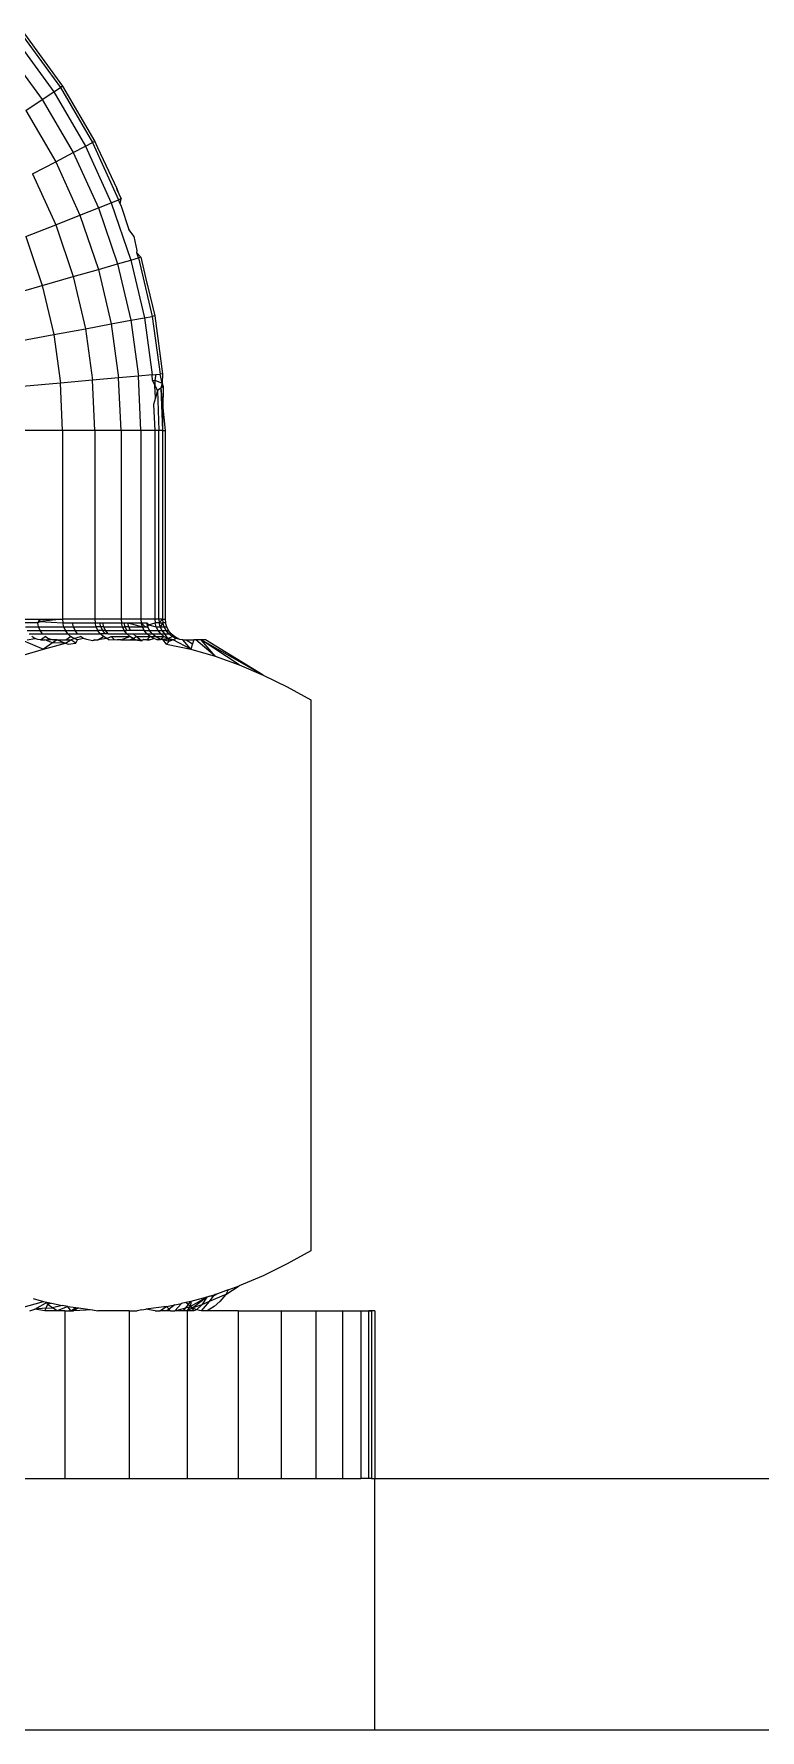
# Model space of a CAD drawing. Header units: millimetres. Extents: x 243 to 2849, y 203 to 3454.
# Drawn here: x 1666.93 to 1675.59, y 1575.16 to 1595.38 of the extents above; entities that cross this region are included whole.
import ezdxf

# ---------------------------------------------------------------- set-up
doc = ezdxf.new("R2010")
doc.units = ezdxf.units.MM

msp = doc.modelspace()

# ---------------------------------------------------------------- linework, layer by layer
for p, q in [((1666.797, 1595.364), (1667.25, 1594.744)), ((1666.821, 1595.383), (1667.276, 1594.76)), ((1666.596, 1595.201), (1667.033, 1594.602)), ((1666.724, 1595.305), (1667.171, 1594.692)), ((1667.171, 1594.692), (1667.25, 1594.744)), ((1667.276, 1594.76), (1667.25, 1594.744)), ((1667.25, 1594.744), (1667.633, 1594.087)), ((1667.276, 1594.76), (1667.66, 1594.101)), ((1666.835, 1594.472), (1667.033, 1594.602)), ((1667.033, 1594.602), (1667.171, 1594.692)), ((1667.033, 1594.602), (1667.403, 1593.968)), ((1667.171, 1594.692), (1667.549, 1594.043)), ((1666.835, 1594.472), (1667.193, 1593.859)), ((1667.193, 1593.859), (1667.403, 1593.968)), ((1667.403, 1593.968), (1667.549, 1594.043)), ((1667.403, 1593.968), (1667.702, 1593.31)), ((1667.549, 1594.043), (1667.633, 1594.087)), ((1667.549, 1594.043), (1667.855, 1593.371)), ((1667.66, 1594.101), (1667.633, 1594.087)), ((1667.633, 1594.087), (1667.943, 1593.406)), ((1667.66, 1594.101), (1667.693, 1594.03)), ((1667.693, 1594.03), (1667.922, 1593.539)), ((1666.916, 1593.716), (1667.193, 1593.859)), ((1666.916, 1593.716), (1667.193, 1593.108)), ((1667.193, 1593.859), (1667.482, 1593.223)), ((1667.922, 1593.539), (1667.944, 1593.477)), ((1667.928, 1593.513), (1667.922, 1593.539)), ((1667.928, 1593.513), (1667.944, 1593.477)), ((1667.482, 1593.223), (1667.702, 1593.31)), ((1667.702, 1593.31), (1667.855, 1593.371)), ((1667.702, 1593.31), (1667.93, 1592.64)), ((1667.855, 1593.371), (1667.943, 1593.406)), ((1667.855, 1593.371), (1668.088, 1592.685)), ((1667.972, 1593.417), (1667.943, 1593.406)), ((1667.96, 1593.356), (1667.943, 1593.406)), ((1667.944, 1593.477), (1667.972, 1593.417)), ((1667.96, 1593.356), (1667.972, 1593.417)), ((1667.96, 1593.356), (1667.972, 1593.33)), ((1667.972, 1593.33), (1668.063, 1593.053)), ((1666.835, 1592.967), (1667.193, 1593.108)), ((1667.193, 1593.108), (1667.482, 1593.223)), ((1667.193, 1593.108), (1667.403, 1592.489)), ((1667.482, 1593.223), (1667.702, 1592.575)), ((1666.835, 1592.967), (1667.033, 1592.383)), ((1668.13, 1592.967), (1668.063, 1593.053)), ((1668.166, 1592.799), (1668.13, 1592.967)), ((1668.088, 1592.685), (1668.18, 1592.712)), ((1668.159, 1592.771), (1668.166, 1592.799)), ((1668.159, 1592.771), (1668.209, 1592.72)), ((1668.18, 1592.712), (1668.159, 1592.771)), ((1668.209, 1592.72), (1668.18, 1592.712)), ((1668.18, 1592.712), (1668.343, 1592.015)), ((1668.209, 1592.72), (1668.281, 1592.411)), ((1667.403, 1592.489), (1667.702, 1592.575)), ((1667.702, 1592.575), (1667.93, 1592.64)), ((1667.702, 1592.575), (1667.855, 1591.925)), ((1667.93, 1592.64), (1668.088, 1592.685)), ((1667.93, 1592.64), (1668.088, 1591.968)), ((1668.088, 1592.685), (1668.25, 1591.998)), ((1666.596, 1592.258), (1667.033, 1592.383)), ((1667.033, 1592.383), (1667.403, 1592.489)), ((1667.033, 1592.383), (1667.171, 1591.798)), ((1667.403, 1592.489), (1667.549, 1591.868)), ((1668.281, 1592.411), (1668.289, 1592.383)), ((1668.289, 1592.383), (1668.373, 1592.021)), ((1667.549, 1591.868), (1667.855, 1591.925)), ((1667.855, 1591.925), (1668.088, 1591.968)), ((1667.855, 1591.925), (1667.943, 1591.283)), ((1668.088, 1591.968), (1668.25, 1591.998)), ((1668.088, 1591.968), (1668.18, 1591.304)), ((1668.25, 1591.998), (1668.343, 1592.015)), ((1668.25, 1591.998), (1668.343, 1591.319)), ((1668.373, 1592.021), (1668.343, 1592.015)), ((1668.343, 1592.015), (1668.438, 1591.327)), ((1668.373, 1592.021), (1668.468, 1591.33)), ((1666.724, 1591.716), (1667.171, 1591.798)), ((1667.171, 1591.798), (1667.549, 1591.868)), ((1667.171, 1591.798), (1667.25, 1591.22)), ((1667.549, 1591.868), (1667.633, 1591.255)), ((1667.943, 1591.283), (1667.633, 1591.255)), ((1668.18, 1591.304), (1667.943, 1591.283)), ((1667.972, 1590.656), (1667.943, 1591.283)), ((1668.343, 1591.319), (1668.18, 1591.304)), ((1668.209, 1590.656), (1668.18, 1591.304)), ((1668.343, 1591.319), (1668.385, 1591.323)), ((1668.346, 1591.249), (1668.343, 1591.319)), ((1668.385, 1591.323), (1668.373, 1591.255)), ((1668.385, 1591.323), (1668.438, 1591.327)), ((1668.468, 1591.33), (1668.438, 1591.327)), ((1668.462, 1591.22), (1668.438, 1591.327)), ((1668.468, 1591.33), (1668.462, 1591.22)), ((1667.25, 1591.22), (1666.797, 1591.179)), ((1667.633, 1591.255), (1667.25, 1591.22)), ((1667.276, 1590.656), (1667.25, 1591.22)), ((1667.66, 1590.656), (1667.633, 1591.255)), ((1668.346, 1591.249), (1668.373, 1591.255)), ((1668.346, 1591.249), (1668.375, 1591.192)), ((1668.373, 1591.255), (1668.375, 1591.192)), ((1668.373, 1591.255), (1668.462, 1591.22)), ((1668.375, 1591.192), (1668.406, 1591.133)), ((1668.381, 1591.043), (1668.375, 1591.192)), ((1668.406, 1591.133), (1668.381, 1591.043)), ((1668.445, 1591.16), (1668.406, 1591.133)), ((1668.406, 1591.133), (1668.423, 1590.656)), ((1668.462, 1591.22), (1668.445, 1591.16)), ((1668.474, 1591.179), (1668.445, 1591.16)), ((1668.445, 1591.16), (1668.468, 1590.656)), ((1668.445, 1591.16), (1668.498, 1590.656)), ((1668.462, 1591.22), (1668.474, 1591.179)), ((1668.474, 1591.179), (1668.468, 1590.656)), ((1668.381, 1591.043), (1668.359, 1590.965)), ((1668.359, 1590.965), (1668.373, 1590.656)), ((1667.276, 1590.656), (1666.821, 1590.656)), ((1667.276, 1590.656), (1667.276, 1588.406)), ((1667.66, 1590.656), (1667.276, 1590.656)), ((1667.972, 1590.656), (1667.66, 1590.656)), ((1667.66, 1590.656), (1667.66, 1588.406)), ((1668.209, 1590.656), (1667.972, 1590.656)), ((1667.972, 1590.656), (1667.972, 1588.406)), ((1668.373, 1590.656), (1668.209, 1590.656)), ((1668.209, 1590.656), (1668.209, 1588.406)), ((1668.373, 1590.656), (1668.373, 1588.406)), ((1668.423, 1590.656), (1668.373, 1590.656)), ((1668.423, 1588.406), (1668.423, 1590.656)), ((1668.468, 1590.656), (1668.423, 1590.656)), ((1668.468, 1590.656), (1668.468, 1588.406)), ((1668.468, 1590.656), (1668.498, 1590.656)), ((1668.498, 1590.656), (1668.498, 1588.406)), ((1666.821, 1588.406), (1666.998, 1588.406)), ((1666.979, 1588.361), (1666.824, 1588.361)), ((1666.834, 1588.314), (1666.989, 1588.314)), ((1666.852, 1588.269), (1667.008, 1588.269)), ((1666.998, 1588.406), (1666.979, 1588.361)), ((1666.979, 1588.361), (1667, 1588.378)), ((1666.989, 1588.314), (1666.979, 1588.361)), ((1667.008, 1588.269), (1666.989, 1588.314)), ((1666.989, 1588.314), (1667.29, 1588.314)), ((1666.998, 1588.406), (1667, 1588.378)), ((1666.998, 1588.406), (1667.276, 1588.406)), ((1667.276, 1588.406), (1667, 1588.378)), ((1667, 1588.378), (1667.279, 1588.361)), ((1667.034, 1588.229), (1667.008, 1588.269)), ((1667.008, 1588.269), (1667.31, 1588.269)), ((1667.66, 1588.406), (1667.276, 1588.406)), ((1667.276, 1588.406), (1667.279, 1588.361)), ((1667.29, 1588.314), (1667.279, 1588.361)), ((1667.279, 1588.361), (1667.394, 1588.361)), ((1667.31, 1588.269), (1667.29, 1588.314)), ((1667.29, 1588.314), (1667.406, 1588.314)), ((1667.337, 1588.229), (1667.31, 1588.269)), ((1667.31, 1588.269), (1667.426, 1588.269)), ((1667.406, 1588.314), (1667.394, 1588.361)), ((1667.394, 1588.361), (1667.664, 1588.361)), ((1667.426, 1588.269), (1667.406, 1588.314)), ((1667.406, 1588.314), (1667.676, 1588.314)), ((1667.453, 1588.229), (1667.426, 1588.269)), ((1667.426, 1588.269), (1667.697, 1588.269)), ((1667.972, 1588.406), (1667.66, 1588.406)), ((1667.66, 1588.406), (1667.664, 1588.361)), ((1667.676, 1588.314), (1667.664, 1588.361)), ((1667.664, 1588.361), (1667.721, 1588.361)), ((1667.697, 1588.269), (1667.676, 1588.314)), ((1667.733, 1588.314), (1667.676, 1588.314)), ((1667.725, 1588.229), (1667.697, 1588.269)), ((1667.753, 1588.269), (1667.697, 1588.269)), ((1667.733, 1588.314), (1667.721, 1588.361)), ((1667.721, 1588.361), (1667.755, 1588.361)), ((1667.753, 1588.269), (1667.733, 1588.314)), ((1667.767, 1588.314), (1667.733, 1588.314)), ((1667.782, 1588.229), (1667.753, 1588.269)), ((1667.788, 1588.269), (1667.753, 1588.269)), ((1667.767, 1588.314), (1667.755, 1588.361)), ((1667.755, 1588.361), (1667.976, 1588.361)), ((1667.788, 1588.269), (1667.767, 1588.314)), ((1667.767, 1588.314), (1667.988, 1588.314)), ((1667.817, 1588.229), (1667.788, 1588.269)), ((1667.788, 1588.269), (1668.01, 1588.269)), ((1668.209, 1588.406), (1667.972, 1588.406)), ((1667.972, 1588.406), (1667.976, 1588.361)), ((1667.988, 1588.314), (1667.976, 1588.361)), ((1667.976, 1588.361), (1668.009, 1588.361)), ((1668.01, 1588.269), (1667.988, 1588.314)), ((1667.988, 1588.314), (1668.021, 1588.314)), ((1668.021, 1588.314), (1668.009, 1588.361)), ((1668.009, 1588.361), (1668.052, 1588.361)), ((1668.04, 1588.229), (1668.01, 1588.269)), ((1668.01, 1588.269), (1668.043, 1588.269)), ((1668.043, 1588.269), (1668.021, 1588.314)), ((1668.064, 1588.314), (1668.021, 1588.314)), ((1668.086, 1588.269), (1668.043, 1588.269)), ((1668.064, 1588.314), (1668.052, 1588.361)), ((1668.052, 1588.361), (1668.213, 1588.361)), ((1668.052, 1588.361), (1668.226, 1588.314)), ((1668.086, 1588.269), (1668.064, 1588.314)), ((1668.064, 1588.314), (1668.226, 1588.314)), ((1668.248, 1588.269), (1668.086, 1588.269)), ((1668.373, 1588.406), (1668.209, 1588.406)), ((1668.209, 1588.406), (1668.213, 1588.361)), ((1668.226, 1588.314), (1668.213, 1588.361)), ((1668.213, 1588.361), (1668.278, 1588.361)), ((1668.213, 1588.361), (1668.251, 1588.322)), ((1668.248, 1588.269), (1668.226, 1588.314)), ((1668.226, 1588.314), (1668.291, 1588.314)), ((1668.279, 1588.229), (1668.248, 1588.269)), ((1668.248, 1588.269), (1668.313, 1588.269)), ((1668.251, 1588.322), (1668.291, 1588.314)), ((1668.291, 1588.314), (1668.278, 1588.361)), ((1668.278, 1588.361), (1668.301, 1588.337)), ((1668.291, 1588.314), (1668.301, 1588.337)), ((1668.313, 1588.269), (1668.291, 1588.314)), ((1668.301, 1588.337), (1668.377, 1588.361)), ((1668.301, 1588.337), (1668.39, 1588.314)), ((1668.345, 1588.229), (1668.313, 1588.269)), ((1668.313, 1588.269), (1668.413, 1588.269)), ((1668.373, 1588.406), (1668.377, 1588.361)), ((1668.423, 1588.406), (1668.373, 1588.406)), ((1668.39, 1588.314), (1668.377, 1588.361)), ((1668.427, 1588.361), (1668.377, 1588.361)), ((1668.413, 1588.269), (1668.39, 1588.314)), ((1668.39, 1588.314), (1668.44, 1588.314)), ((1668.445, 1588.229), (1668.413, 1588.269)), ((1668.413, 1588.269), (1668.463, 1588.269)), ((1668.468, 1588.406), (1668.423, 1588.406)), ((1668.423, 1588.406), (1668.427, 1588.361)), ((1668.468, 1588.406), (1668.427, 1588.361)), ((1668.427, 1588.361), (1668.472, 1588.361)), ((1668.44, 1588.314), (1668.427, 1588.361)), ((1668.472, 1588.361), (1668.44, 1588.314)), ((1668.463, 1588.269), (1668.44, 1588.314)), ((1668.44, 1588.314), (1668.485, 1588.314)), ((1668.495, 1588.229), (1668.463, 1588.269)), ((1668.463, 1588.269), (1668.508, 1588.269)), ((1668.468, 1588.406), (1668.472, 1588.361)), ((1668.468, 1588.406), (1668.498, 1588.406)), ((1668.502, 1588.361), (1668.472, 1588.361)), ((1668.485, 1588.314), (1668.472, 1588.361)), ((1668.508, 1588.269), (1668.485, 1588.314)), ((1668.485, 1588.314), (1668.516, 1588.314)), ((1668.498, 1588.406), (1668.502, 1588.361)), ((1668.516, 1588.314), (1668.502, 1588.361)), ((1668.541, 1588.229), (1668.508, 1588.269)), ((1668.508, 1588.269), (1668.539, 1588.269)), ((1668.539, 1588.269), (1668.516, 1588.314)), ((1668.571, 1588.229), (1668.539, 1588.269)), ((1666.76, 1587.964), (1667.049, 1588.046)), ((1666.785, 1588.158), (1667.049, 1588.046)), ((1666.854, 1588.157), (1666.943, 1588.174)), ((1666.878, 1588.229), (1667.034, 1588.229)), ((1666.943, 1588.174), (1666.909, 1588.197)), ((1666.98, 1588.16), (1666.943, 1588.174)), ((1667.01, 1588.156), (1666.98, 1588.16)), ((1667.01, 1588.156), (1667.066, 1588.197)), ((1667.01, 1588.156), (1667.063, 1588.156)), ((1667.034, 1588.229), (1667.337, 1588.229)), ((1667.156, 1588.12), (1667.049, 1588.046)), ((1667.049, 1588.046), (1667.311, 1588.117)), ((1667.063, 1588.156), (1667.138, 1588.16)), ((1667.156, 1588.12), (1667.063, 1588.156)), ((1667.101, 1588.174), (1667.066, 1588.197)), ((1667.138, 1588.16), (1667.101, 1588.174)), ((1667.101, 1588.174), (1667.166, 1588.159)), ((1667.209, 1588.156), (1667.138, 1588.16)), ((1667.166, 1588.159), (1667.138, 1588.16)), ((1667.209, 1588.156), (1667.156, 1588.12)), ((1667.311, 1588.117), (1667.156, 1588.12)), ((1667.209, 1588.156), (1667.166, 1588.159)), ((1667.209, 1588.156), (1667.314, 1588.157)), ((1667.209, 1588.156), (1667.311, 1588.117)), ((1667.311, 1588.117), (1667.374, 1588.156)), ((1667.311, 1588.117), (1667.34, 1588.107)), ((1667.314, 1588.157), (1667.37, 1588.197)), ((1667.314, 1588.157), (1667.374, 1588.156)), ((1667.37, 1588.197), (1667.337, 1588.229)), ((1667.337, 1588.229), (1667.453, 1588.229)), ((1667.34, 1588.107), (1667.431, 1588.118)), ((1667.408, 1588.174), (1667.37, 1588.197)), ((1667.374, 1588.156), (1667.408, 1588.174)), ((1667.431, 1588.118), (1667.374, 1588.156)), ((1667.408, 1588.174), (1667.487, 1588.197)), ((1667.453, 1588.156), (1667.408, 1588.174)), ((1667.431, 1588.118), (1667.453, 1588.156)), ((1667.453, 1588.229), (1667.725, 1588.229)), ((1667.525, 1588.174), (1667.453, 1588.156)), ((1667.525, 1588.174), (1667.487, 1588.197)), ((1667.565, 1588.16), (1667.525, 1588.174)), ((1667.632, 1588.144), (1667.565, 1588.16)), ((1667.694, 1588.156), (1667.632, 1588.144)), ((1667.655, 1588.156), (1667.632, 1588.144)), ((1667.655, 1588.156), (1667.694, 1588.156)), ((1667.694, 1588.156), (1667.761, 1588.197)), ((1667.801, 1588.174), (1667.694, 1588.156)), ((1667.761, 1588.197), (1667.725, 1588.229)), ((1667.782, 1588.229), (1667.725, 1588.229)), ((1667.801, 1588.174), (1667.761, 1588.197)), ((1667.817, 1588.229), (1667.782, 1588.229)), ((1667.801, 1588.174), (1667.853, 1588.197)), ((1667.828, 1588.156), (1667.801, 1588.174)), ((1667.817, 1588.229), (1668.04, 1588.229)), ((1667.828, 1588.156), (1667.891, 1588.16)), ((1667.891, 1588.16), (1667.853, 1588.197)), ((1667.853, 1588.197), (1668.077, 1588.197)), ((1667.891, 1588.16), (1667.926, 1588.156)), ((1667.971, 1588.159), (1667.926, 1588.156)), ((1667.971, 1588.159), (1668.077, 1588.197)), ((1667.971, 1588.159), (1668.073, 1588.157)), ((1668.077, 1588.197), (1668.04, 1588.229)), ((1668.04, 1588.229), (1668.117, 1588.229)), ((1668.073, 1588.157), (1668.118, 1588.174)), ((1668.073, 1588.157), (1668.146, 1588.156)), ((1668.118, 1588.174), (1668.077, 1588.197)), ((1668.154, 1588.197), (1668.117, 1588.229)), ((1668.117, 1588.229), (1668.279, 1588.229)), ((1668.118, 1588.174), (1668.154, 1588.197)), ((1668.146, 1588.156), (1668.118, 1588.174)), ((1668.146, 1588.156), (1668.196, 1588.16)), ((1668.146, 1588.156), (1668.22, 1588.144)), ((1668.196, 1588.16), (1668.154, 1588.197)), ((1668.154, 1588.197), (1668.318, 1588.197)), ((1668.22, 1588.144), (1668.196, 1588.16)), ((1668.24, 1588.16), (1668.22, 1588.144)), ((1668.313, 1588.156), (1668.24, 1588.16)), ((1668.24, 1588.16), (1668.279, 1588.156)), ((1668.318, 1588.197), (1668.279, 1588.229)), ((1668.279, 1588.229), (1668.345, 1588.229)), ((1668.279, 1588.156), (1668.318, 1588.197)), ((1668.279, 1588.156), (1668.313, 1588.156)), ((1668.313, 1588.156), (1668.361, 1588.174)), ((1668.361, 1588.174), (1668.318, 1588.197)), ((1668.318, 1588.197), (1668.383, 1588.197)), ((1668.383, 1588.197), (1668.345, 1588.229)), ((1668.345, 1588.229), (1668.445, 1588.229)), ((1668.404, 1588.156), (1668.361, 1588.174)), ((1668.441, 1588.16), (1668.383, 1588.197)), ((1668.383, 1588.197), (1668.484, 1588.197)), ((1668.472, 1588.16), (1668.404, 1588.156)), ((1668.404, 1588.156), (1668.441, 1588.16)), ((1668.441, 1588.16), (1668.484, 1588.197)), ((1668.472, 1588.16), (1668.441, 1588.16)), ((1668.484, 1588.197), (1668.445, 1588.229)), ((1668.445, 1588.229), (1668.495, 1588.229)), ((1668.528, 1588.174), (1668.472, 1588.16)), ((1668.543, 1588.138), (1668.472, 1588.16)), ((1668.514, 1588.107), (1668.472, 1588.16)), ((1668.528, 1588.174), (1668.484, 1588.197)), ((1668.528, 1588.174), (1668.495, 1588.229)), ((1668.495, 1588.229), (1668.541, 1588.229)), ((1668.528, 1588.174), (1668.503, 1588.158)), ((1668.562, 1588.156), (1668.514, 1588.107)), ((1668.514, 1588.107), (1668.805, 1588.046)), ((1668.528, 1588.174), (1668.581, 1588.197)), ((1668.593, 1588.156), (1668.528, 1588.174)), ((1668.543, 1588.138), (1668.528, 1588.174)), ((1668.562, 1588.156), (1668.528, 1588.174)), ((1668.541, 1588.229), (1668.571, 1588.229)), ((1668.581, 1588.197), (1668.541, 1588.229)), ((1668.593, 1588.156), (1668.543, 1588.138)), ((1668.562, 1588.156), (1668.543, 1588.138)), ((1668.593, 1588.156), (1668.562, 1588.156)), ((1668.611, 1588.197), (1668.571, 1588.229)), ((1668.625, 1588.174), (1668.581, 1588.197)), ((1668.581, 1588.197), (1668.611, 1588.197)), ((1668.593, 1588.156), (1668.625, 1588.174)), ((1668.805, 1588.046), (1668.593, 1588.156)), ((1668.672, 1588.16), (1668.611, 1588.197)), ((1668.672, 1588.16), (1668.625, 1588.174)), ((1668.709, 1588.156), (1668.672, 1588.16)), ((1668.709, 1588.156), (1668.748, 1588.156)), ((1668.805, 1588.046), (1668.709, 1588.156)), ((1668.748, 1588.156), (1668.838, 1588.156)), ((1668.748, 1588.156), (1668.824, 1588.111)), ((1668.824, 1588.111), (1668.805, 1588.046)), ((1668.805, 1588.046), (1669.094, 1587.963)), ((1668.838, 1588.156), (1668.824, 1588.111)), ((1668.865, 1588.156), (1668.838, 1588.156)), ((1668.927, 1588.156), (1668.865, 1588.156)), ((1669.094, 1587.963), (1668.865, 1588.156)), ((1668.98, 1588.156), (1668.927, 1588.156)), ((1669.094, 1587.963), (1668.927, 1588.156)), ((1669.382, 1587.86), (1668.927, 1588.156)), ((1669.668, 1587.737), (1668.927, 1588.156)), ((1669.668, 1587.737), (1668.98, 1588.156)), ((1669.094, 1587.963), (1669.382, 1587.86)), ((1669.382, 1587.86), (1669.668, 1587.737)), ((1669.668, 1587.737), (1669.953, 1587.597)), ((1669.953, 1587.597), (1670.236, 1587.442)), ((1670.236, 1587.442), (1670.236, 1580.871)), ((1670.236, 1580.871), (1669.953, 1580.715)), ((1669.667, 1580.574), (1669.382, 1580.452)), ((1669.953, 1580.715), (1669.667, 1580.574)), ((1669.121, 1580.359), (1669.066, 1580.328)), ((1669.121, 1580.359), (1669.094, 1580.349)), ((1669.251, 1580.405), (1669.121, 1580.359)), ((1669.22, 1580.349), (1669.382, 1580.452)), ((1669.251, 1580.405), (1669.22, 1580.349)), ((1669.251, 1580.405), (1669.382, 1580.452)), ((1666.777, 1580.19), (1667.048, 1580.266)), ((1666.883, 1580.156), (1666.943, 1580.177)), ((1666.924, 1580.302), (1667.048, 1580.266)), ((1666.943, 1580.177), (1667.073, 1580.249)), ((1667.077, 1580.187), (1666.943, 1580.177)), ((1667.063, 1580.156), (1666.943, 1580.177)), ((1667.048, 1580.266), (1667.108, 1580.254)), ((1667.077, 1580.187), (1667.063, 1580.156)), ((1667.209, 1580.156), (1667.063, 1580.156)), ((1667.073, 1580.249), (1667.108, 1580.254)), ((1667.108, 1580.254), (1667.077, 1580.187)), ((1667.097, 1580.231), (1667.077, 1580.187)), ((1667.077, 1580.187), (1667.156, 1580.192)), ((1667.097, 1580.231), (1667.108, 1580.254)), ((1667.143, 1580.247), (1667.097, 1580.231)), ((1667.156, 1580.192), (1667.097, 1580.231)), ((1667.108, 1580.254), (1667.143, 1580.247)), ((1667.143, 1580.247), (1667.27, 1580.22)), ((1667.27, 1580.22), (1667.156, 1580.192)), ((1667.209, 1580.156), (1667.156, 1580.192)), ((1667.339, 1580.206), (1667.209, 1580.156)), ((1667.301, 1580.156), (1667.209, 1580.156)), ((1667.339, 1580.206), (1667.27, 1580.22)), ((1667.301, 1580.156), (1667.301, 1578.156)), ((1667.301, 1580.156), (1667.374, 1580.156)), ((1667.339, 1580.206), (1667.431, 1580.194)), ((1667.374, 1580.156), (1667.339, 1580.206)), ((1667.374, 1580.156), (1667.431, 1580.194)), ((1667.374, 1580.156), (1667.407, 1580.156)), ((1667.407, 1580.156), (1667.431, 1580.194)), ((1667.463, 1580.19), (1667.407, 1580.156)), ((1667.632, 1580.169), (1667.407, 1580.156)), ((1667.431, 1580.194), (1667.463, 1580.19)), ((1667.463, 1580.19), (1667.632, 1580.169)), ((1667.632, 1580.169), (1667.694, 1580.156)), ((1668.069, 1580.156), (1667.694, 1580.156)), ((1668.069, 1580.156), (1668.069, 1578.156)), ((1668.069, 1580.156), (1668.164, 1580.156)), ((1668.221, 1580.169), (1668.164, 1580.156)), ((1668.221, 1580.169), (1668.267, 1580.175)), ((1668.514, 1580.206), (1668.267, 1580.175)), ((1668.377, 1580.156), (1668.267, 1580.175)), ((1668.377, 1580.156), (1668.436, 1580.156)), ((1668.436, 1580.156), (1668.514, 1580.206)), ((1668.518, 1580.156), (1668.436, 1580.156)), ((1668.514, 1580.206), (1668.614, 1580.227)), ((1668.514, 1580.206), (1668.562, 1580.156)), ((1668.614, 1580.227), (1668.518, 1580.156)), ((1668.562, 1580.156), (1668.518, 1580.156)), ((1668.562, 1580.156), (1668.613, 1580.156)), ((1668.613, 1580.156), (1668.692, 1580.243)), ((1668.613, 1580.156), (1668.744, 1580.191)), ((1668.716, 1580.156), (1668.613, 1580.156)), ((1668.614, 1580.227), (1668.692, 1580.243)), ((1668.745, 1580.254), (1668.692, 1580.243)), ((1668.716, 1580.156), (1668.744, 1580.191)), ((1668.762, 1580.156), (1668.716, 1580.156)), ((1668.744, 1580.191), (1668.805, 1580.266)), ((1668.744, 1580.191), (1668.8, 1580.206)), ((1668.805, 1580.266), (1668.745, 1580.254)), ((1668.8, 1580.206), (1668.745, 1580.254)), ((1668.762, 1580.156), (1668.8, 1580.206)), ((1668.828, 1580.191), (1668.762, 1580.156)), ((1668.762, 1580.156), (1668.762, 1578.156)), ((1668.838, 1580.156), (1668.762, 1580.156)), ((1668.993, 1580.32), (1668.8, 1580.206)), ((1668.805, 1580.266), (1668.8, 1580.206)), ((1668.8, 1580.206), (1668.838, 1580.156)), ((1668.828, 1580.191), (1668.8, 1580.206)), ((1668.993, 1580.32), (1668.805, 1580.266)), ((1668.993, 1580.32), (1668.828, 1580.191)), ((1668.935, 1580.229), (1668.828, 1580.191)), ((1668.87, 1580.169), (1668.828, 1580.191)), ((1668.87, 1580.169), (1668.838, 1580.156)), ((1668.935, 1580.229), (1668.87, 1580.169)), ((1668.927, 1580.156), (1668.87, 1580.169)), ((1669.022, 1580.266), (1668.927, 1580.156)), ((1668.998, 1580.156), (1668.927, 1580.156)), ((1668.993, 1580.32), (1668.935, 1580.229)), ((1669.022, 1580.266), (1668.935, 1580.229)), ((1669.03, 1580.331), (1668.993, 1580.32)), ((1669.081, 1580.206), (1668.998, 1580.156)), ((1669.368, 1580.156), (1668.998, 1580.156)), ((1669.22, 1580.349), (1669.022, 1580.266)), ((1669.066, 1580.328), (1669.022, 1580.266)), ((1669.03, 1580.331), (1669.094, 1580.349)), ((1669.066, 1580.328), (1669.03, 1580.331)), ((1669.094, 1580.349), (1669.066, 1580.328)), ((1669.151, 1580.266), (1669.081, 1580.206)), ((1669.22, 1580.349), (1669.151, 1580.266)), ((1669.368, 1580.156), (1669.368, 1578.156)), ((1669.368, 1580.156), (1669.881, 1580.156)), ((1669.881, 1580.156), (1669.881, 1578.156)), ((1669.881, 1580.156), (1670.296, 1580.156)), ((1670.296, 1580.156), (1670.296, 1578.156)), ((1670.296, 1580.156), (1670.612, 1580.156)), ((1670.612, 1580.156), (1670.612, 1578.156)), ((1670.612, 1580.156), (1670.831, 1580.156)), ((1670.831, 1580.156), (1670.831, 1578.156)), ((1670.831, 1580.156), (1670.927, 1580.156)), ((1670.998, 1580.156), (1670.927, 1580.156)), ((1670.927, 1578.156), (1670.927, 1580.156)), ((1670.927, 1580.156), (1670.958, 1580.156)), ((1670.998, 1580.156), (1670.958, 1580.156)), ((1670.958, 1580.156), (1670.958, 1578.156)), ((1670.998, 1580.156), (1670.998, 1578.156)), ((1666.47, 1578.156), (1667.301, 1578.156)), ((1667.301, 1578.156), (1668.069, 1578.156)), ((1668.069, 1578.156), (1668.762, 1578.156)), ((1668.762, 1578.156), (1669.368, 1578.156)), ((1669.368, 1578.156), (1669.881, 1578.156)), ((1669.881, 1578.156), (1670.296, 1578.156)), ((1670.296, 1578.156), (1670.612, 1578.156)), ((1670.612, 1578.156), (1670.831, 1578.156)), ((1670.927, 1578.156), (1670.831, 1578.156)), ((1670.958, 1578.156), (1670.927, 1578.156)), ((1670.958, 1578.156), (1670.998, 1578.156)), ((1670.998, 1578.156), (1676.457, 1578.156)), ((1670.998, 1575.156), (1670.998, 1578.156)), ((1670.998, 1575.156), (1620.998, 1575.156)), ((1676.457, 1575.156), (1670.998, 1575.156))]:
    msp.add_line(p, q)

doc.saveas('drawing.dxf')
